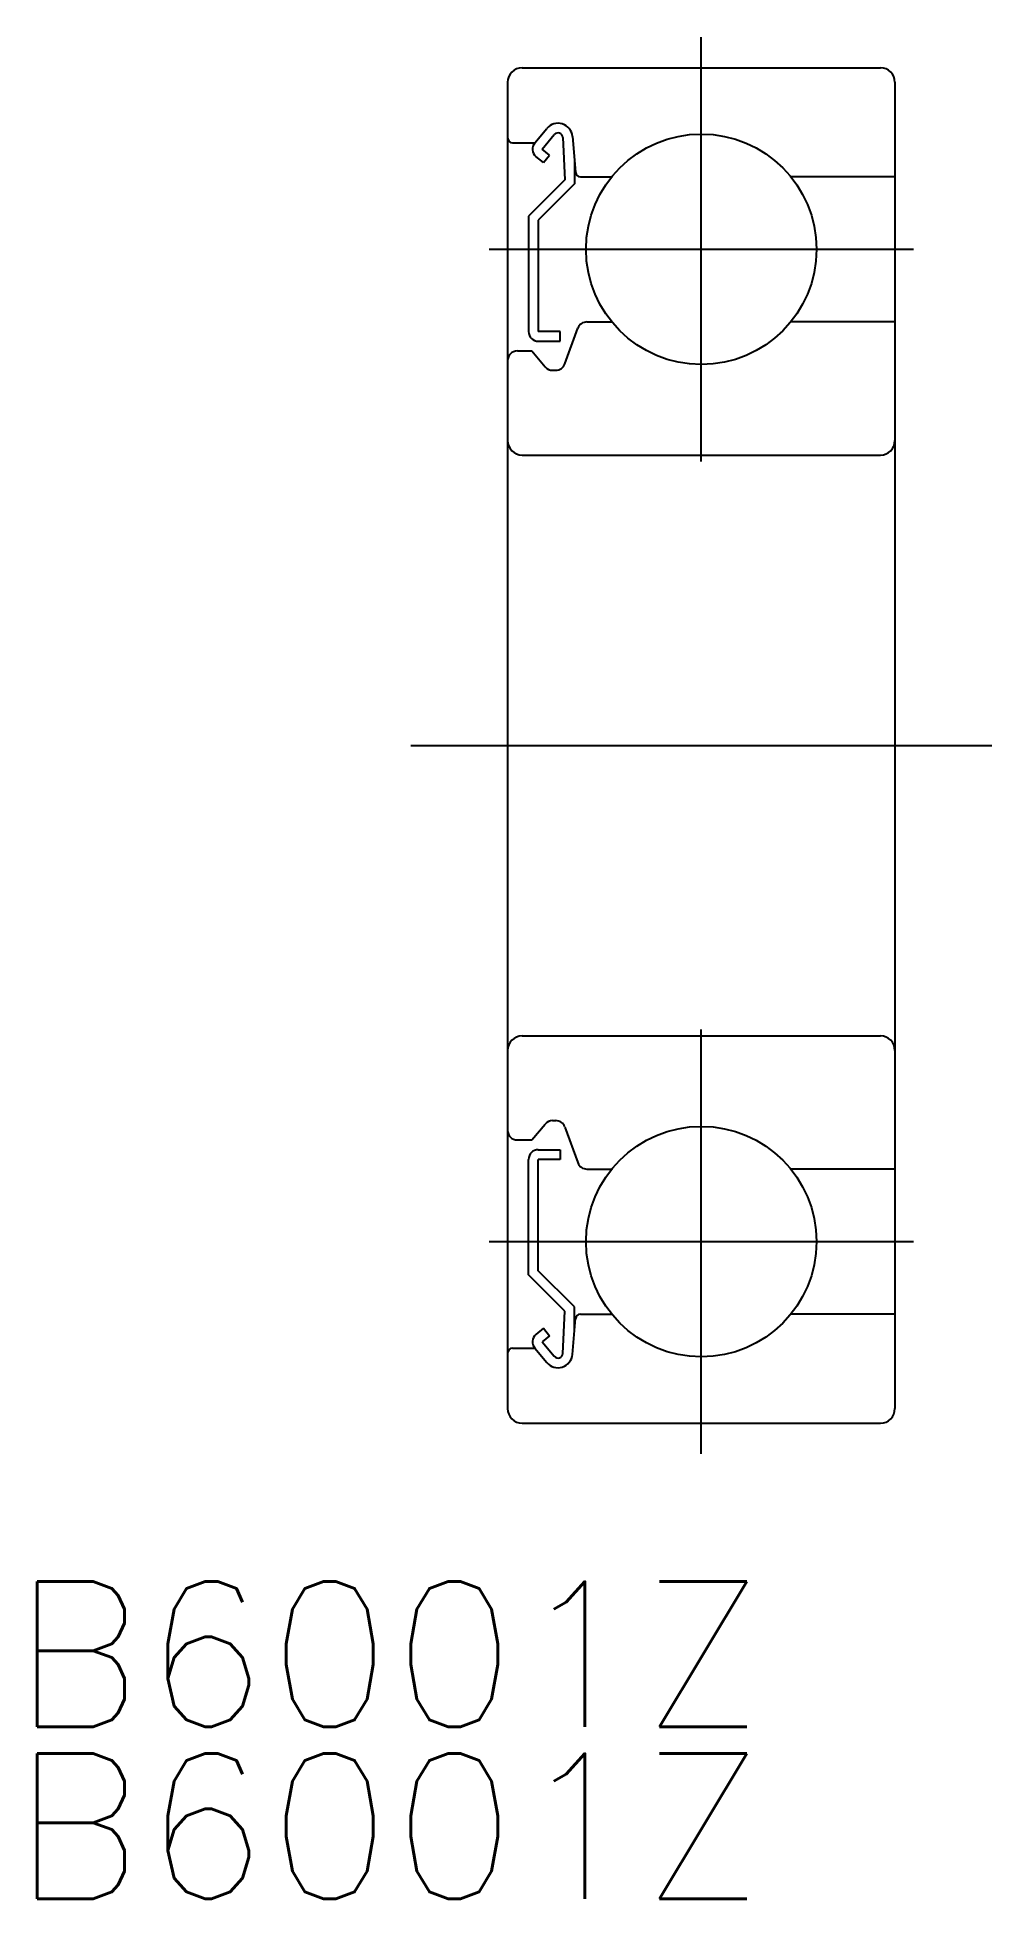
# Model space of a CAD drawing. Extents: x -13.7 to 6, y -23.8 to 14.6.
import ezdxf

# ---------------------------------------------------------------- set-up
doc = ezdxf.new("R2010")
doc.units = 0
doc.linetypes.add('CENTER', pattern=[50.8, 31.75, -6.35, 6.35, -6.35])
doc.layers.get('0').update_dxf_attribs({"linetype": 'CONTINUOUS'})
doc.layers.add('CENTER', color=1, linetype='CENTER')
doc.styles.get("Standard").update_dxf_attribs({"font": 'txt.shx', "height": 3, "bigfont": 'bigfont.shx'})

# ---------------------------------------------------------------- blocks, each defined once
blk = doc.blocks.new('*U2')
at = {"color": 7, "linetype": 'CONTINUOUS'}
blk.add_text('B6001Z', height=3, dxfattribs=at).set_placement((-14.232, -20.272))
blk = doc.blocks.new('*U3')
at = {"color": 7, "linetype": 'CONTINUOUS'}
blk.add_text('B6001Z', height=3, dxfattribs=at).set_placement((-14.232, -23.825))

msp = doc.modelspace()

# ---------------------------------------------------------------- linework, layer by layer
at = {"color": 7, "linetype": 'CONTINUOUS'}
for p, q in [((-3.7, 14), (3.7, 14)), ((-4, 13.7), (-4, -13.7)), ((4, 13.7), (4, -13.7)), ((-3.44, 12.45), (-3.19, 12.748)), ((-3.9, 12.45), (-3.44, 12.45)), ((-3.287, 12.321), (-3.037, 12.619)), ((-3.134, 12.193), (-3.287, 12.321)), ((-2.86, 12.56), (-2.817, 11.683)), ((-2.662, 12.581), (-2.597, 11.841)), ((-3.262, 12.04), (-3.415, 12.168)), ((-3.262, 12.04), (-3.134, 12.193)), ((-2.617, 12.07), (-2.617, 11.6)), ((-2.817, 11.683), (-3.567, 10.933)), ((-2.617, 11.6), (-3.367, 10.85)), ((-2.497, 11.75), (-1.849, 11.75)), ((4, 11.75), (1.849, 11.75)), ((-3.567, 10.933), (-3.567, 8.55)), ((-3.367, 10.85), (-3.367, 8.55)), ((-2.917, 8.55), (-3.367, 8.55)), ((-2.917, 8.35), (-2.917, 8.55)), ((-2.818, 7.882), (-2.55, 8.618)), ((-2.362, 8.75), (-1.849, 8.75)), ((4, 8.75), (1.849, 8.75)), ((-3.8, 8.15), (-3.5, 8.15)), ((-3.5, 8.15), (-3.224, 7.821)), ((-3.367, 8.35), (-2.917, 8.35)), ((-3.071, 7.75), (-3.006, 7.75)), ((-3.7, 6), (3.7, 6)), ((-3.7, -6), (3.7, -6)), ((-3.5, -8.15), (-3.224, -7.821)), ((-3.071, -7.75), (-3.006, -7.75)), ((-2.818, -7.882), (-2.55, -8.618)), ((-3.8, -8.15), (-3.5, -8.15)), ((-3.367, -8.35), (-2.917, -8.35)), ((-2.917, -8.35), (-2.917, -8.55)), ((-3.567, -10.933), (-3.567, -8.55)), ((-3.367, -10.85), (-3.367, -8.55)), ((-2.917, -8.55), (-3.367, -8.55)), ((-2.362, -8.75), (-1.849, -8.75)), ((-2.234, -8.75), (-2.234, -8.75)), ((-2.106, -8.75), (-2.106, -8.75)), ((4, -8.75), (1.849, -8.75)), ((-2.817, -11.683), (-3.567, -10.933)), ((-2.617, -11.6), (-3.367, -10.85)), ((-2.86, -12.56), (-2.817, -11.683)), ((-2.662, -12.581), (-2.597, -11.841)), ((-2.617, -12.07), (-2.617, -11.6)), ((-2.497, -11.75), (-1.849, -11.75)), ((4, -11.75), (1.849, -11.75)), ((-3.262, -12.04), (-3.415, -12.168)), ((-3.134, -12.193), (-3.287, -12.321)), ((-3.262, -12.04), (-3.134, -12.193)), ((-3.9, -12.45), (-3.44, -12.45)), ((-3.44, -12.45), (-3.19, -12.748)), ((-3.287, -12.321), (-3.037, -12.619)), ((-3.7, -14), (3.7, -14))]:
    msp.add_line(p, q, dxfattribs=at)
for centre in [(0, 10.25), (0, -10.25)]:
    msp.add_circle(centre, 2.381, dxfattribs=at)
for centre, radius, start, end in [((-3.7, 13.7), 0.3, 90, 180), ((3.7, 13.7), 0.3, 0, 90), ((-2.961, 12.555), 0.3, 4.9968, 140.002), ((-3.9, 12.55), 0.1, 180, 270), ((-3.287, 12.321), 0.2, 140.002, 230.0863), ((-2.96, 12.555), 0.1, 2.8198, 140.0022), ((-2.497, 11.85), 0.1, 184.9968, 269.9991), ((-3.367, 8.55), 0.2, 180, 270), ((-2.362, 8.55), 0.2, 90, 159.9916), ((-3.8, 7.95), 0.2, 90, 180), ((-3.071, 7.95), 0.2, 219.9952, 270), ((-3.006, 7.95), 0.2, 270, 339.9916), ((-3.7, 6.3), 0.3, 180, 270), ((3.7, 6.3), 0.3, 270, 0), ((-3.7, -6.3), 0.3, 90, 180), ((3.7, -6.3), 0.3, 0, 90), ((-3.8, -7.95), 0.2, 180, 270), ((-3.071, -7.95), 0.2, 90, 140.0048), ((-3.006, -7.95), 0.2, 20.0084, 90), ((-3.367, -8.55), 0.2, 90, 180), ((-2.362, -8.55), 0.2, 200.0084, 270), ((-2.497, -11.85), 0.1, 90.0009, 175.0032), ((-3.287, -12.321), 0.2, 129.9137, 219.998), ((-3.9, -12.55), 0.1, 90, 180), ((-2.961, -12.555), 0.3, 219.998, 355.0032), ((-2.96, -12.555), 0.1, 219.9978, 357.1802), ((-3.7, -13.7), 0.3, 180, 270), ((3.7, -13.7), 0.3, 270, 0)]:
    msp.add_arc(centre, radius, start, end, dxfattribs=at)
at = {"layer": 'CENTER', "color": 1, "linetype": 'CENTER'}
for p, q in [((0, 5.869), (0, 14.631)), ((-4.381, 10.25), (4.381, 10.25)), ((-6, 0), (6, 0)), ((0, -14.631), (0, -5.869)), ((-4.381, -10.25), (4.381, -10.25))]:
    msp.add_line(p, q, dxfattribs=at)

# ---------------------------------------------------------------- block references
at = {"color": 7, "linetype": 'CONTINUOUS'}
for name in ['*U2', '*U3']:
    msp.add_blockref(name, (0, 0), dxfattribs=at)

doc.saveas('drawing.dxf')
